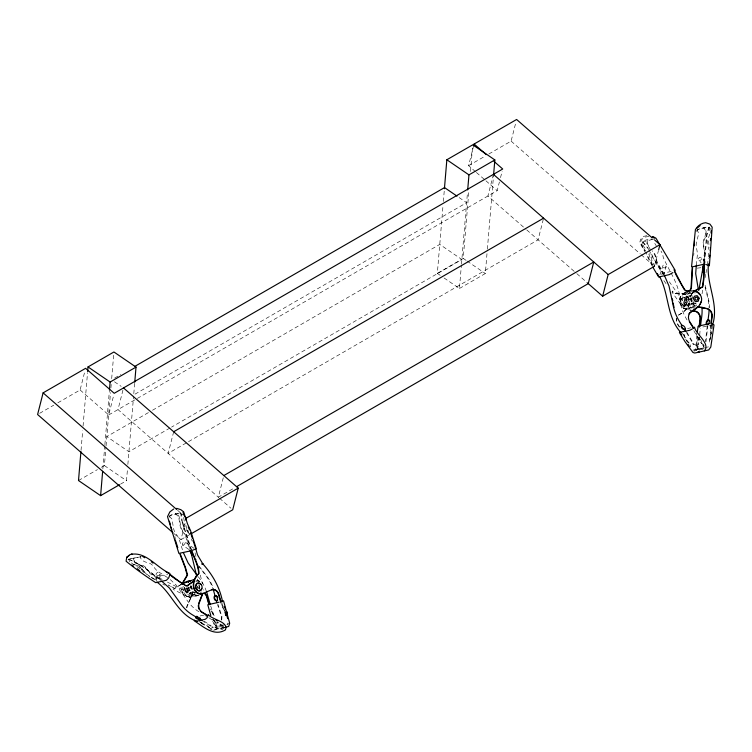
<?xml version="1.0" encoding="UTF-8"?>
<svg xmlns="http://www.w3.org/2000/svg" width="752" height="752" viewBox="0 0 752 752"><rect width="100%" height="100%" fill="white"/><g stroke="black" fill="none" stroke-linecap="round" stroke-linejoin="round"><path stroke-width="0.56" stroke-dasharray="3.76 2.82" d="M699.755 334.884L700.206 328.201M203.764 590.151L203.773 589.577M686.745 301.054L686.943 295.188L690.026 292.331M169.332 517.301L169.36 516.314L172.669 514.669L180.706 513.428M179.878 513.296L180.762 513.776L181.834 521.202M683.277 301.637L686.294 305.895L685.89 306.675L686.106 305.66L669.308 281.756M709.756 340.327L711.279 333.409L710.631 329.931L711.044 325.362M162.206 579.397L159.104 577.809L159.772 579.303L160.035 574.415L159.386 572.723L157.459 572.375L156.181 573.729L155.871 579.407L156.529 580.901M708.581 240.856L709.23 247.577M708.497 256.949L708.788 252.531M652.567 239.409L642.969 241.89L643.383 245.923L646.447 250.331M81.028 450.392L82.682 430.689M83.068 426.055L87.533 372.729M102.836 468.985L104.782 445.804M104.876 444.648L109.35 391.322M101.407 467.312L104.396 465.582L105.957 447.036M106.051 445.88L110.516 392.553M110.911 387.919L111.202 384.441M111.681 378.641L113.721 354.295M120.527 484.147L126.505 480.697L127.473 469.107M127.859 464.473L133.593 396.078M134.655 383.323L133.687 394.922L466.625 202.702L457.977 196.789M440.211 275.335L437.335 273.371L442.966 206.133M443.351 201.498L444.329 189.899M444.056 277.967L459.434 288.486L461.38 265.296M461.474 264.14L467.5 192.268M437.335 273.371L463.223 258.415L468.863 191.187M470.508 171.475L472.745 144.816M459.434 288.486L485.331 273.531L487.268 250.35M487.371 249.185L493.491 176.156M693.701 255.511L693.908 253.245M704.163 263.144L706.56 235.207L708.76 227.386L706.344 227.405L697.358 229.924L696.427 232.735M704.549 263.059L706.936 235.122L709.23 227.123L706.908 226.982L700.826 228.335L697.066 229.83L696.559 230.808M697.452 336.257L696.662 346.625L697.142 349.191L698.044 349.52M699.633 336.971L698.213 344.726L698.053 341.107L699.257 337.61M710.48 339.462L710.809 336.445M710.922 335.439L711.608 325.663M710.659 325.456L710.255 330.015L710.894 333.493L709.456 338.56L709.615 342.179M707.256 325.992L705.451 341.587M707.914 325.146L705.978 341.775M712.059 329.188L712.511 325.766M696.333 265.202L697.452 253.969L696.925 250.012A11.872 9.541 77.4 0 1 696.784 241.166L698.683 233.75L697.358 229.924M703.449 262.429L704.427 252.343L703.891 248.386A11.872 9.541 77.4 0 1 703.75 239.54C705.357 236.119 707.143 230.855 703.684 227.997L703.863 227.659C707.66 230.507 706.025 236.137 704.267 239.728A11.872 9.541 77.4 0 0 704.408 248.583L704.944 252.54L703.675 264.901M696.907 335.101L695.816 348.392L696.455 350.47M707.435 264.939L708.346 258.086M224.801 612.062L225.835 617.74M225.177 611.978L225.553 615.907M221.248 620.118L221.408 616.649L217.535 604.561M221.755 619.986L221.925 616.518L218.042 604.42M698.129 345.901L697.659 349.379M703.693 344.36L703.035 348.101L703.552 348.289L704.051 345.488M693.485 301.552L692.724 305.829L688.381 309.298L683.737 308.555L671.921 292.03M702.03 293.844L702.904 289.238M705.066 277.723L705.714 274.264M705.931 273.117L706.805 268.511M57.838 402.818L80.107 389.968L85.061 370.482M80.107 389.968L108.711 414.944L113.937 394.386M122.952 390.1L117.989 409.586L218.606 497.448M173.674 431.751L168.166 453.39L187.474 442.242M173.862 533.497L180.941 539.673L183.967 527.772M184.249 526.691L185.067 523.439M223.288 477.717L218.334 497.204L233.571 488.405M475.537 171.729L468.599 165.675L473.281 147.27M493.425 174.361L487.916 196.009L525.874 229.153M137.306 398.438L497.204 190.651L499.403 181.993M500.512 177.66L502.167 171.165M488.838 153.991L511.106 141.132L515.787 122.736M543.32 219.255L538.084 239.822L188.489 441.659M654.447 266.302L658.301 251.149M709.775 234.145L708.177 238.628A11.872 9.541 77.4 0 0 708.328 247.474L708.788 249.429M659.852 274.894L663.161 265.108L665.088 265.24L666.14 266.64L663.978 274.179M183.234 586.24C181.035 591.053 185.838 596.355 190.435 597.408L195.661 595.518M190.999 585.404L190.378 587.199L191.863 590.987L195.172 592.839M224.359 627.13L223.654 628.822M155.899 579.971L157.337 576.699L167.649 574.237M195.67 591.185L193.922 595.462L189.598 597.737L173.063 589.314M654.597 239.145C645.789 238.356 636.634 242.257 645.677 250.811M184.362 587.303L183.667 590.358L185.565 592.839L187.154 592.943L189.081 590.856A3.271 2.623 77.4 0 0 187.192 586.701M187.201 591.053L187.53 589.521L186.158 588.13A1.645 1.325 77.4 0 1 187.803 590.301L186.599 591.401L187.333 591.072M184.55 587.397L183.855 590.311L184.531 591.833L187.154 592.943M666.14 266.64L665.276 267.909L663.349 267.778L662.286 266.377M698.881 337.695L697.668 341.192L697.113 348.524L699.539 349.953M685.222 305.321L683.878 307.126L685.504 305.679L686.294 305.895M693.034 292.077L691.69 293.562A8.328 6.693 77.4 0 0 694.604 305.735M693.41 291.992L692.066 293.477A8.328 6.693 77.4 0 0 694.989 305.65M160.035 574.415L158.766 575.769L156.83 575.421L156.181 573.729M228.523 623.624L227.64 624.085L227.978 623.004M687.431 291.861L682.91 296.232L682.713 301.975L686.181 306.91L692.46 308.386L696.869 304.87M688.155 292.425L684.94 295.16L684.734 301.392L688.494 306.76L694.03 308.104M692.244 295.113L690.11 296.937L690.75 296.156L690.637 299.822L692.846 302.981L696.164 303.789L695.036 303.799M694.839 304.964L689.828 308.997L684.329 307.653L680.607 302.342L680.804 296.175L685.993 292.443L691.06 293.863L693.861 299.409M693.335 302.68L690.947 304.579L692.075 304.795L688.776 303.987M695.008 302.718L693.466 303.949L690.552 303.235L688.559 300.396L688.663 297.087L690.844 295.235L689.593 295.348L692.432 296.138L693.964 299.174M678.295 315.163C684.574 311.826 692.432 305.162 687.619 297.425C684.79 291.842 678.163 294.399 673.463 293.346L672.222 291.127M678.68 315.079C684.95 311.742 692.808 305.077 687.995 297.341C685.175 291.757 678.539 294.314 673.848 293.261L672.598 291.043M168.993 516.182L172.302 514.33L181.401 512.977M661.29 274.273L663.452 273.145L672.833 271.058M181.777 583.947L174.351 588.628L168.269 585.047M181.241 584.492L174.351 588.628M685.288 302.501L685.758 302.219A1.307 1.006 77.7 0 0 685.269 300.001L684.724 299.945A1.307 1.053 77.4 0 0 683.982 301.449A1.307 1.053 77.4 0 0 685.288 302.501L692.733 300.838M186.158 588.13L185.199 589.183A1.645 1.363 80.3 0 0 186.834 591.354M39.621 413.337L53.796 405.159M468.599 165.675L484.796 156.322M114.633 378.049L120.724 374.524M108.711 414.944L136.281 399.021M148.445 412.575L106.831 436.602L128.93 451.717L170.544 427.691M152.506 410.235L439.76 244.391L461.86 259.506L171.559 427.108M78.509 480.537L97.431 469.605M180.941 539.673L190.077 534.399M684.762 305.293A3.92 3.149 77.4 0 0 686.266 299.014A3.92 3.149 77.4 0 0 680.908 300.048A3.92 3.149 77.4 0 0 684.762 305.293L686.416 304.438L687.206 300.819L685.053 297.773L683.465 297.548L682.017 298.356A3.92 3.149 77.4 0 0 683.371 305.021L686.858 305.491L689.311 303.535L689.922 300.095L688.428 297.125L685.645 296.354L686.849 296.006L684.63 297.905L684.517 301.27L686.548 304.156L689.499 304.88L691.831 303.018L691.276 303.488L691.99 299.522L690.251 296.081L690.966 296.758L688.287 296.015L686.181 297.82L686.614 296.937L686.491 300.725L690.289 306.102L694.387 307.098M187.521 590.856L188.009 590.583A1.307 1.053 77.4 0 0 188.038 588.76A1.307 1.053 77.4 0 0 186.534 588.553L186.242 589.098A1.307 1.09 80.6 0 0 187.521 590.856L192.85 589.662M685.674 292.284L682.684 293.797L680.663 296.015A8.328 6.693 77.4 0 0 680.475 304.325A8.328 6.693 77.4 0 0 686.379 309.26L690.909 310.322M686.059 292.199L683.06 293.712L681.049 295.931A8.328 6.693 77.4 0 0 680.851 304.24A8.328 6.693 77.4 0 0 686.755 309.175L691.295 310.238M191.102 596.054L195.924 594.033M196.31 593.948L188.254 596.731L185.33 595.932L182.915 593.789L181.354 590.696L181.025 587.199M192.954 592.332L190.256 593.309L187.718 591.984L186.186 588.064L186.223 588.553M195.539 591.843L192.747 592.858L189.833 591.213L188.526 587.876M197.165 595.086L192.023 596.947L186.731 593.977L184.362 587.914M198.791 594.926L194.627 596.43L188.79 593.29L186.59 587.679M199.252 594.982L196.216 596.082L190.867 593.074L188.47 586.955M226.794 624.874L227.677 624.583M140.972 556.734L128.761 559.187L129.833 561.829M222.131 625.316L222.639 625.185L216.642 626.275L215.627 622.703M646.833 235.667L643.778 236.344L642.565 237.331L640.516 239.437L639.726 242.727L645 252.042M700.864 267.712L697.189 268.154M684.724 299.945L693.241 298.046M687.554 328.511L690.834 327.778M712.999 325.184L701.024 327.27M708.544 346.869L692.996 350.103M704.182 348.138L692.601 350.498M702.998 349.163L693.805 351.118M187.013 588.29L191.271 587.34M188.254 596.731L185.706 595.847L183.3 593.704L181.74 590.611L181.411 587.115M200.041 615.973L204.412 614.995M227.583 624.085L228.147 623.953M224.792 624.724L216.134 626.397L214.057 620.372M222.376 625.861C217.055 629.283 213.333 624.075 212.891 619.197M224.679 627.215L213.653 629.678L209.949 628.136M224.792 627.431L218.136 628.916L215.627 627.901L212.064 619.629M213.483 630.27L224.745 627.61L222.037 626.068M220.797 629.762L222.865 629.302M128.197 560.052L128.197 559.253L141.357 556.649M705.498 262.251L701.099 257.184L699.332 257.428L698.27 259.017L701.137 262.862M698.975 260.38L700.751 260.136L701.813 258.547L701.099 257.184M194.016 548.34L184.917 541.919L183.544 542.06L182.369 543.64L182.576 545.059L189.739 550.126M182.576 545.059L183.949 544.918L185.114 543.339L184.917 541.919M648.91 236.438L644.304 237.209L641.353 239.916L640.554 242.793L644.925 250.839M686.106 305.66L685.044 305.303M214.997 626.717L219.17 628.446L218.992 629.039L214.828 627.309M128.197 559.253C140.718 563.21 150.823 573.24 161.896 580.187M208.765 627.647L209.648 627.779L207.185 625.495L203.989 624.536L201.226 622.233M693.222 292.462L695.224 293.017M689.499 292.443L693.316 293.994M174.737 588.543L168.645 584.962M133.292 564.62C141.047 565.006 143.416 572.93 149.394 576.333M129.194 559.356C140.831 564.705 150.983 573.005 161.52 580.271M136.855 566.482L141.808 570.007L141.47 569.499L144.168 573.419M216.783 621.866L218.24 622.534M217.131 622.28L218.578 622.947M179.897 512.873L181.147 513.466L182.398 522.198M162.733 584.05L164.801 585.103M167.376 582.048L190.115 593.704L189.006 594.183L190.613 593.29L192.023 589.831L191.168 586.09M223.701 626.266L220.317 623.887M209.874 628.785L212.158 629.997M215.392 621.998L212.045 618.633M694.124 344.078L696.897 345.854L699.069 348.975L698.674 349.37L695.506 345.488M167.574 577.611L157.149 570.937L154.658 568.117A11.872 9.541 77.4 0 0 148.473 562.759C144.986 562.336 140.84 560.466 140.154 556.649M160.872 579.83L150.447 573.165L147.956 570.336A11.872 9.541 77.4 0 0 141.771 564.978C137.748 564.846 133.63 561.716 133.273 558.069C132.794 562.59 137.729 565.184 141.602 565.57A11.872 9.541 77.4 0 1 147.787 570.928L150.278 573.757L160.702 580.422M151.678 577.48L156.172 580.149M151.114 577.451L156.51 580.657M205.023 615.437L207.937 617.176M208.906 617.759L218.616 624.423L221.05 625.232L219.941 623.972M201.997 620.55L211.058 626.454M204.412 625.194L200.22 622.101M204.149 621.143L211.237 625.861M199.797 621.97L203.773 624.63L199.449 621.462M463.223 258.415L466.108 260.389M467.067 261.047L485.331 273.531M114.473 381.772L121.194 386.378M104.396 465.582L126.505 480.697M180.762 513.776L182.426 514.932L182.022 514.33M169.36 516.314L171.982 519.068L173.317 527.03A11.872 9.541 77.4 0 0 176.917 535.114L178.929 538.451L183.065 551.761M149.874 576.408L145.747 573.485L143.256 570.655A11.872 9.541 77.4 0 0 137.071 565.297L132.954 564.113L129.494 561.321M197.221 579.971L199.853 581.888M195.548 580.948L197.184 582.142M170.309 579.604L176.212 585.159L186.195 598.996A39.978 32.12 77.4 0 0 199.186 611.949M642.969 241.89L649.822 250.726M642.434 241.853L647.886 248.151M709.23 227.123L710.734 229.426M511.106 141.132L640.29 253.941M641.174 254.712L652.67 264.76M476.401 172.481L485.068 180.057M485.933 180.809L497.204 190.651M526.748 229.924L576.173 273.079M576.812 273.634L588.252 283.626M219.49 498.219L230.967 508.239M177.604 510.307L181.138 513.39M223.645 608.377L222.329 606.385L221.079 602.004M213.004 619.601L214.517 621.199M200.84 622.318L203.613 624.621L206.8 625.579L209.272 627.864M650.461 249.664L646.823 243.432L647.519 240.057L647.275 243.366L649.305 247.389M702.387 343.767L704.041 346.023M690.233 346.484L690.74 347.104M188.808 531.758L187.455 530.038L187.868 530.639M700.469 339.716L698.439 337.761L696.794 334.217M689.227 343.044L685.786 339.058L683.192 332.6M688.851 343.128L685.401 339.143L684 334.555M199.224 566.275L205.381 574.293A39.978 32.12 77.4 0 1 214.047 590.433M198.03 565.513L204.873 574.425A39.978 32.12 77.4 0 1 213.192 589.512M663.875 280.609L667.221 285.365M702.584 344.886L704.21 347.236M189.072 533.506L189.485 534.108L186.571 530.254L186.975 530.856M142.015 568.822L142.363 569.33M143.256 570.655L143.594 571.163M664.42 274.348L657.427 262.692L656.242 258.876A11.872 9.541 77.4 0 0 652.642 250.792M664.025 274.734L657.032 263.078L655.847 259.261A11.872 9.541 77.4 0 0 652.247 251.177M693.852 330.683L700.084 341.756L702.011 343.852L700.629 340.506L697.189 336.511L696.296 333.08M686.858 332.168L692.761 342.179M686.463 332.553L692.366 342.574M682.449 333.221L687.629 342.564M679.648 326.979L677.872 324.178A6.542 5.255 77.4 0 1 676.838 318.246M679.263 327.064L677.486 324.262A6.542 5.255 77.4 0 1 676.452 318.331M654.785 243.385L656.308 245.913M652.576 265.494L645.46 251.798M652.172 266.039L646.165 254.016M648.92 249.918L653.093 258.162L662.982 274.452M663.358 274.367L653.469 258.077L650.856 252.493M708.76 227.386L710.085 231.212M224.378 610.474L221.953 606.469L220.693 602.089M211.857 611L213.399 614.6M211.481 611.085L213.023 614.685M654.616 266.659L651.834 259.938A11.872 9.541 77.4 0 0 649.587 253.565M648.807 254.044L652.257 264.225M701.014 340.421L701.86 342.066M210.551 609.017L211.068 610.173M184.381 528.083L192.127 551.592M184.005 528.167L191.751 551.677M186.787 528.675L185.603 524.276M191.45 539.09L192.202 541.214M690.082 344.689L690.609 346.399M183.676 517.489L184.719 524.482M225.468 613.247L221.953 603.066M214.066 615.785L210.551 605.614M190.19 549.289L186.054 535.988L184.043 532.642A11.872 9.541 77.4 0 1 180.442 524.558L179.108 516.605L178.149 515.007L175.348 513.654L178.6 516.727L179.925 524.689A11.872 9.541 77.4 0 0 183.535 532.773L185.537 536.11L189.683 549.421M705.113 285.299L707.688 295.78A39.978 32.12 77.4 0 1 709.559 307.765M705.103 287.208L707.162 295.592A39.978 32.12 77.4 0 1 709.042 307.577M225.459 610.906L225.76 612.175M195.069 552.795L196.648 559.479M200.342 575.083L202.457 584.003M197.362 579.031L198.171 582.424M199.656 588.666L198.707 584.68L199.891 589.662M199.036 584.304L199.938 588.205M197.691 586.109L198.218 588.393L198.65 588.214A1.307 1.053 77.4 0 0 197.654 585.911M197.297 586.569L197.776 588.684M174.868 536.59L175.319 538.761M687.065 319.985A39.978 32.12 77.4 0 1 680.175 301.59C679.883 284.876 669.43 271.839 663.236 257.391A11.872 9.541 77.4 0 0 660.98 251.027M198.255 576.765A39.978 32.12 77.4 0 1 206.217 590.799M200.164 592.322A6.542 5.255 77.4 0 1 201.818 592.087M188.32 532.566A11.872 9.541 77.4 0 1 185.142 526.738M186.571 607.87A6.542 5.255 77.4 0 1 186.985 605.933L191.497 595.96A8.328 6.693 77.4 0 0 190.623 586.128M186.947 607.785A6.542 5.255 77.4 0 1 187.361 605.849L191.873 595.875A8.328 6.693 77.4 0 0 191.008 586.043M196.883 580.356A8.328 6.693 77.4 0 1 199.684 581.324M196.498 580.441A8.328 6.693 77.4 0 1 199.308 581.409"/><path stroke-width="1.13" d="M694.275 245.848L694.491 240.894M702.659 272.017L702.998 265.851M708.337 265.042C706.579 285.205 719.091 304.344 712.661 324.629M710.433 240.696L710.602 238.506M711.007 233.035L711.166 230.855M80.934 451.557L78.509 480.537L100.608 495.653L119.53 484.72M87.636 371.573L88.022 366.929L113.919 351.983L136.018 367.098L134.758 382.166M100.608 495.653L102.648 471.307M109.444 390.166L110.121 382.044L136.018 367.098M444.423 188.743L446.848 159.762L472.745 144.816L494.844 159.932L493.585 175M467.688 189.946L468.957 174.878L494.844 159.932M691.53 266.894L695.431 229.567C697.546 225.797 701.343 223.081 705.696 222.714L709.954 224.134L712.182 227.217L709.371 265.813M704.163 263.144L703.477 279.236L702.415 286.944L693.701 291.334M704.549 263.059L703.853 279.152L702.791 286.86L694.087 291.25M708.995 263.228L708.769 265.541L705.79 264.441M709.55 257.447L709.775 255.135M710.217 250.51L710.443 248.198M699.022 326.979L700.018 319.299A6.542 5.255 77.4 0 0 695.45 311.384L692.047 310.585M699.407 326.894L700.403 319.215A6.542 5.255 77.4 0 0 695.826 311.3L692.423 310.501M710.95 323.257L711.796 316.677A6.542 5.255 77.4 0 0 707.228 308.762L697.395 306.797M711.185 324.272L712.182 316.592A6.542 5.255 77.4 0 0 707.613 308.677L697.781 306.713L690.082 312.531A6.542 5.255 77.4 0 0 688.935 313.913M700.507 325.926L701.71 316.799A39.978 32.12 77.4 0 0 701.954 307.004M696.333 265.202L695.694 273.643L698.401 289.877M697.339 331.839L698.063 326.415M698.815 290.319L703.515 265.071M494.045 161.436L502.712 169.003L114.219 393.296L85.615 368.32L43.108 392.864L37.6 414.512L172.979 532.726M185.894 520.196L186.449 518.034L238.234 488.133L123.507 387.938M238.234 488.133L232.725 509.781L191.093 533.817M473.563 146.189L474.108 144.027L516.615 119.483L651.993 237.698M587.65 283.1L602.653 296.203L608.161 274.555L659.955 244.654L654.644 240.02M658.573 250.068L659.955 244.654M196.253 616.424L196.056 616.997L192.315 614.76A39.978 32.12 77.4 0 1 179.324 601.816L169.341 587.979L161.614 581.089M194.533 620.174L194.307 620.814C203.378 626.66 214.029 636.869 225.412 629.932C229.181 621.594 211.312 619.526 208.276 614.534M207.862 615.625L207.12 617.74L205.334 619.272L195.84 621.387M188.357 582.593L188.761 581.465M198.763 603.301L202.514 593.507M699.971 304.551L701.165 301.439M169.952 574.603L168.655 577.987L166.371 580.3L155.739 582.668C145.54 576.079 135.369 568.794 126.092 561.218L126.693 557.458L130.105 554.6L132.239 554.13L130.839 554.421M201.762 588.374L200.934 590.019L199.562 590.846C196.874 591.119 195.238 588.055 195.642 585.667L196.404 584.041L197.832 583.195A3.92 3.149 77.4 0 1 200.925 584.539M181.937 583.947L187.173 575.092L185.02 567.356L179.972 554.309M182.313 583.862L187.558 575.007L185.396 567.271L180.348 554.224M697.095 228.223L700.14 225.591M685.016 329.273L684.611 329.639L685.843 331.576M129.184 555.258L126.693 557.458L127.558 556.696M679.761 331.754L679.413 332.544L685.119 341.822L692.977 352.5L694.792 353.036L708.722 349.943L710.809 347.02L714.033 324.892L711.608 323.802M692.46 328.868L689.838 330.278L680.052 332.215L681.773 335.007M704.304 350.921C711.007 343.871 695.44 333.841 694.538 327.158M672.88 272.591L669.252 274.64L658.62 277.018L652.764 267.035M187.173 585.742L193.734 580.976M134.937 366.327L444.517 187.586L457.009 196.131M173.674 431.751L543.593 218.174M223.842 475.555L593.77 261.978L588.252 283.626L236.626 486.638M602.653 296.203L654.447 266.302M181.777 583.947L183.093 583.355M194.11 580.892L187.558 585.648L185.086 585.648M687.76 291.325L689.838 290.366L691.003 288.401L692.178 268.032M688.136 291.24L690.214 290.281L691.389 288.317L692.554 267.947M186.28 582.377L193.593 579.66M173.665 509.029L169.886 511.858L167.508 516.633L178.891 553.416L190.547 550.896M184.56 582.424L189.372 580.629L190.566 581.099M692.235 266.894L703.364 264.337M191.807 550.539L196.347 548.772L190.547 530.63L187.568 524.069L183.648 511.83L180.8 509.668L176.729 508.352M215.523 595.593L215.025 595.753L213.85 591.617A39.978 32.12 77.4 0 0 213.192 589.512M216.961 600.613L216.454 600.773A2.613 1.551 72.3 0 1 214.066 597.304A2.613 1.551 72.3 0 1 216.698 596.712A2.613 1.551 72.3 0 1 216.454 600.773L216.999 602.672M203.266 593.347L200.239 594.052C190.378 592.012 192.145 578.758 198.603 573.673C198.631 566.275 194.401 558.68 191.751 551.677M131.544 554.28C146.49 551.808 156.886 567.845 169.454 573.165L169.999 573.56M698.392 326.133L709.333 323.698M221.097 601.309L223.541 600.82L229.68 623.211L228.711 626.444L225.741 627.224M208.971 604.476L219.142 602.202M182.717 583.439L184.936 582.988M195.783 548.913L197.494 554.882L203.021 564.207L202.608 563.605C212.384 574.49 219.913 587.246 222.536 601.797M693.56 291.005L697.489 292.284L699.802 294.709M698.082 351.729L699.219 352.068M708.572 320.117L708.046 319.957L708.675 315.173A39.978 32.12 77.4 0 0 709.061 309.768M200.615 593.967C190.754 591.927 192.521 578.673 198.989 573.588C199.017 566.19 194.777 558.595 192.127 551.592M186.515 585.911L180.424 582.33L170.328 574.603M211.951 627.046L212.948 627.403M686.689 291.024L684.799 289.736L681.415 284.087L673.999 269.78M685.241 290.723C690.167 291.757 696.935 289.088 700.178 294.624C705.132 302.53 696.54 308.94 690.458 312.447A6.542 5.255 77.4 0 0 689.65 321.546L693.795 328.098M652.266 236.927L654.719 238.083M652.839 236.523L655.97 238.215L675.249 270.438M184.221 584.671L174.144 578.241M201.997 620.55L200.013 619.366L200.211 618.783A2.613 0.94 18.9 0 1 196.253 617.627A2.613 0.94 18.9 0 1 197.278 616.414M197.297 621.481C177.425 614.534 172.415 593.516 156.867 582.001M207.749 615.503L202.053 612.09A6.542 5.255 77.4 0 1 199.139 603.217L202.899 593.422L211.951 589.7A6.542 5.255 77.4 0 1 218.879 594.334L221.079 602.004M207.364 615.587L201.677 612.175A6.542 5.255 77.4 0 1 200.229 610.953M215.561 619.676L217.535 620.898M142.795 556.527L144.751 557.777M165.713 571.511L168.551 573.372M131.835 564.996L133.64 566.218M446.848 159.762L468.957 174.878M88.022 366.929L110.121 382.044M151.284 561.735L153.013 563.154M137.24 568.672L139.9 570.984M474.108 144.027L486.243 154.621M493.425 174.361L608.161 274.555M43.108 392.864L176.72 509.527M184.682 516.483L186.449 518.034M169.952 574.688L173.298 577.639M692.949 343.589L693.739 344.472M196.883 574.979L188.16 563.051L183.422 552.739M201.724 563.821L202.128 564.423M681.895 325.353L679.676 321.856A39.978 32.12 77.4 0 1 672.786 303.46L669.017 286.089L664.505 275.646M681.058 332.722C666.469 317.09 669.289 294.587 659.73 276.792M689.274 321.63L693.41 328.182M688.042 344.331L689.246 346.296M657.295 273.512L658.47 275.514M677.232 277.234L684.414 289.821M188.244 526.926L189.542 529.822M674.76 271.829L676.687 276.247M190.04 550.398L191.826 555.305M183.009 512.319L184.099 515.487M175.301 539.945L177.81 547.682M182.398 522.198L184.005 527.19M170.873 526.908L171.851 529.897M190.66 532.914L192.362 538.253M193.048 540.378L195.435 547.841M169.369 521.23L170.403 524.595M224.51 606.46L225.478 609.693M226.841 615.728L227.706 618.652M220.693 602.089L218.494 594.418A6.542 5.255 77.4 0 0 211.566 589.784M209.291 604.627L207.091 596.956A6.542 5.255 77.4 0 0 205.042 593.535M208.915 604.711L206.715 597.041A6.542 5.255 77.4 0 0 204.657 593.619M210.25 604.552L207.232 593.958A39.978 32.12 77.4 0 0 206.584 591.843M207.759 604.74L210.795 615.503M190.632 550.755L196.827 576.765M672.344 298.835L672.758 300.95M674.065 307.408A39.978 32.12 77.4 0 1 673.172 303.065M685.598 328.812A2.613 1.419 48.2 0 1 683.023 328.492A2.613 1.419 48.2 0 1 681.726 325.447M706.673 324.817A2.613 1.419 -73.1 0 1 706.758 321.113A2.613 1.419 -73.1 0 1 709.089 320.596A2.613 1.419 -73.1 0 1 708.187 324.479M706.758 324.178A2.613 1.419 -73.1 0 1 707.764 320.625A2.613 1.419 -73.1 0 1 709.719 321.076M695.111 298.929A1.645 1.325 77.4 0 0 696.042 300.198L697.358 299.945A1.645 1.325 77.4 0 0 696.775 297.153L695.478 297.407A1.645 1.325 77.4 0 0 695.121 298.093M217.619 600.115A2.613 1.551 72.3 0 1 215.053 599.278A2.613 1.551 72.3 0 1 215.269 595.687A2.613 1.551 72.3 0 1 217.76 597.765M199.12 609.27A6.542 5.255 77.4 0 1 198.349 605.247M699.087 298.206L698.307 301.195L695.685 301.702A3.271 2.623 77.4 0 1 694.557 296.147L697.179 295.639L699.087 298.159M227.395 615.869L226.728 611.62L227.395 615.869M681.256 326.716A2.613 1.419 48.2 0 0 684.611 329.639A2.613 1.419 48.2 0 0 683.888 326.133A2.613 1.419 48.2 0 0 681.256 326.716M196.516 618.52A2.613 0.94 18.9 0 0 200.502 619.037A2.613 0.94 18.9 0 0 197.08 616.988A2.613 0.94 18.9 0 0 196.516 618.52M195.849 585.62A3.92 3.149 77.4 0 0 199.769 590.799A3.92 3.149 77.4 0 0 201.188 584.473A3.92 3.149 77.4 0 0 195.849 585.62"/></g></svg>
